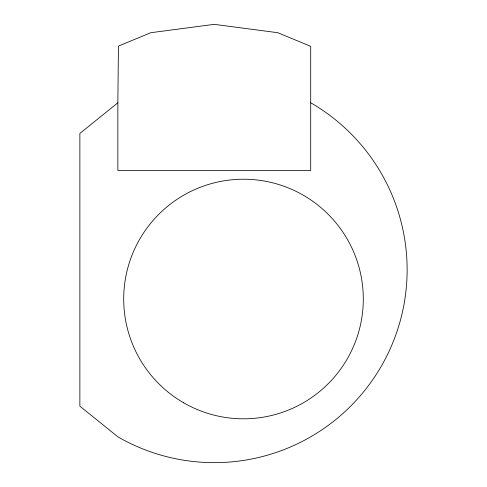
<?xml version="1.0" encoding="UTF-8"?>
<svg xmlns="http://www.w3.org/2000/svg" width="487" height="487" viewBox="0 0 487 487"><rect width="100%" height="100%" fill="white"/><g stroke="black" fill="none" stroke-linecap="round" stroke-linejoin="round"><path stroke-width="0.73" d="M117.854 102.781L118.426 46.107L150.751 32.714L214.28 24.35L277.809 32.714L310.706 46.338L310.706 170.45L117.854 170.45L117.854 102.781L79.868 133.432L79.868 406.164L117.854 436.815A192.852 192.852 0 0 0 381.297 366.224A192.852 192.852 0 0 0 310.706 102.781M183.599 402.767A119.802 119.802 0 0 0 363.302 299.018A119.802 119.802 0 0 0 183.599 195.269A119.802 119.802 0 0 0 183.599 402.767"/></g></svg>
